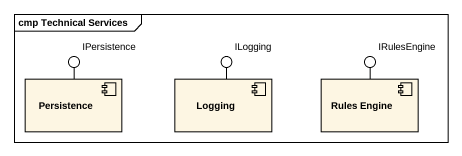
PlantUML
@startuml
mainframe cmp Technical Services
() IPersistence
() ILogging
() IRulesEngine
component Persistence
component Logging
component "Rules Engine" as Rules_Engine
Persistence -up- IPersistence
Logging -up- ILogging
Rules_Engine -up- IRulesEngine
@enduml
